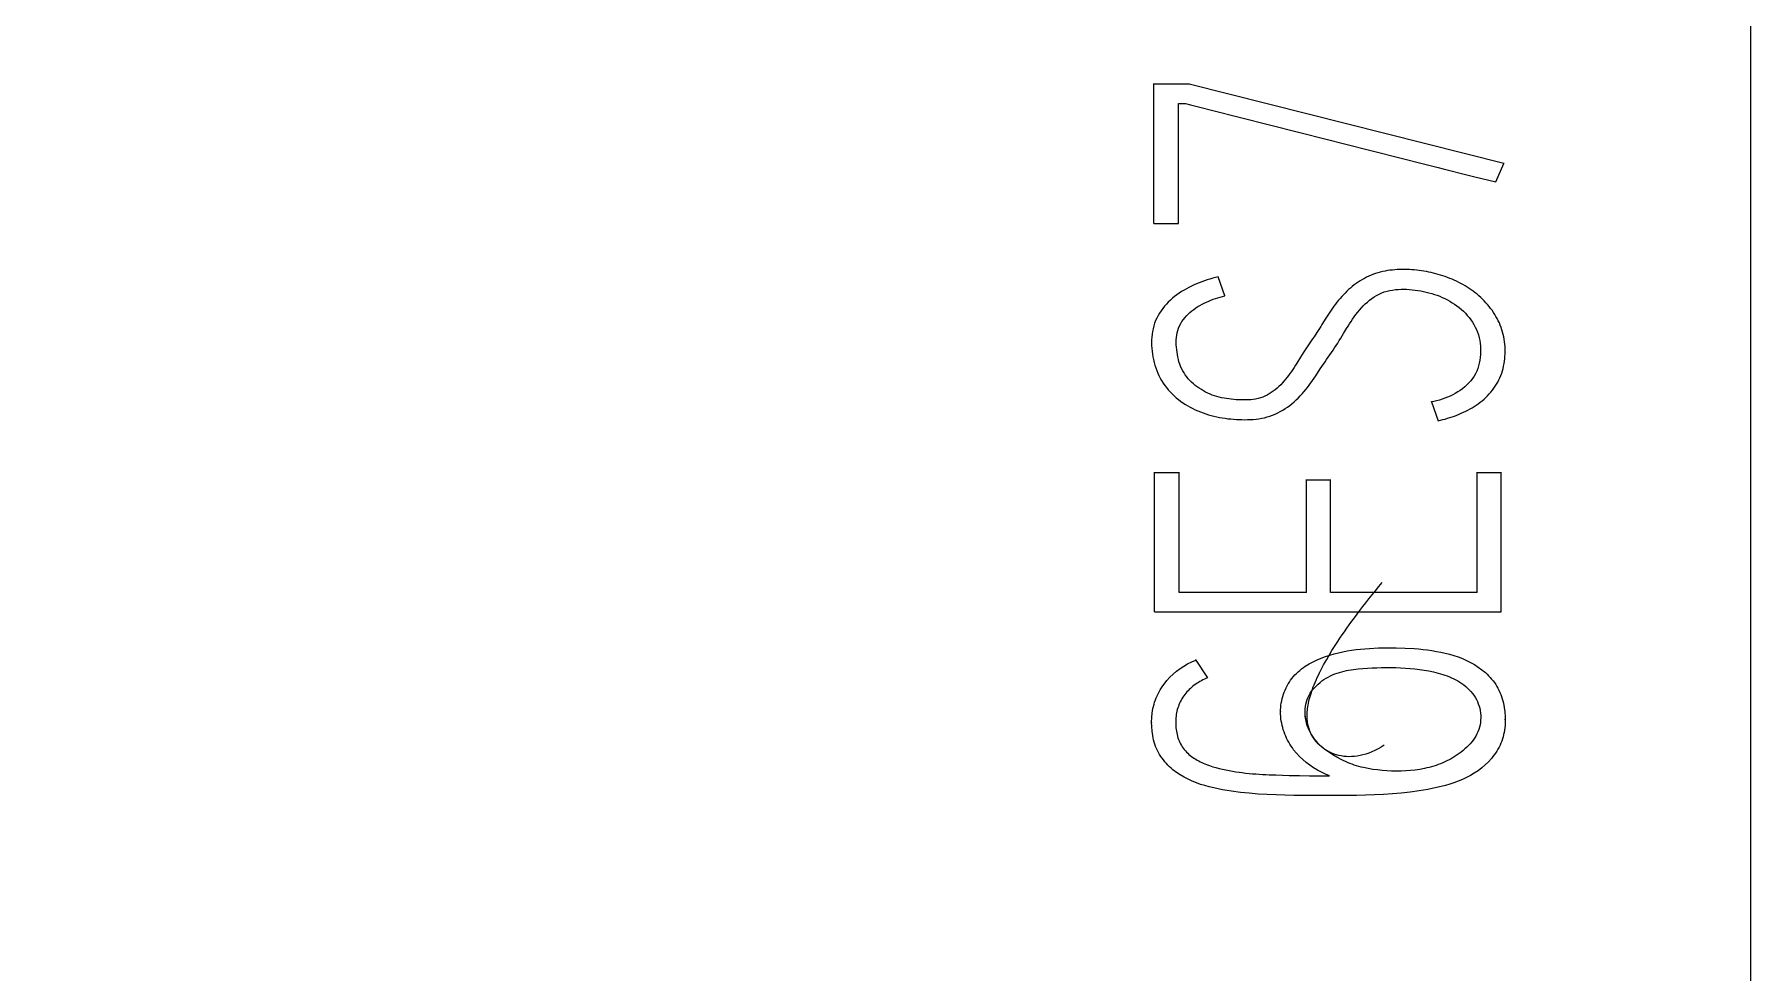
# Model space of a CAD drawing. Header units: millimetres. Extents: x 42356 to 50646, y 31507 to 39566.
# Drawn here: x 47878.12 to 47885.03, y 38436.49 to 38440.27 of the extents above; entities that cross this region are included whole.
import ezdxf

# ---------------------------------------------------------------- set-up
doc = ezdxf.new("R2010")
doc.units = ezdxf.units.MM
doc.set_wipeout_variables(frame=1)
doc.layers.add('000-PI-Oprema', color=30, linetype='Continuous', lineweight=5)

# ---------------------------------------------------------------- blocks, each defined once
blk = doc.blocks.new('6ES7193-6PA00-0AA0')
blk.add_wipeout([(47315.5808, 38480.0409), (47322.5808, 38480.0409), (47322.5808, 38362.9039), (47315.5808, 38362.9039)])
at = {"layer": '000-PI-Oprema'}
for p, q in [((47322.5808, 38362.9039), (47322.5808, 38480.0409)), ((47320.1788, 38428.7134), (47320.1788, 38429.2763)), ((47320.3206, 38429.2744), (47320.1788, 38429.2744)), ((47320.3206, 38429.2744), (47320.3206, 38429.2763)), ((47321.5866, 38428.955), (47320.3206, 38429.2744)), ((47320.2779, 38428.7134), (47320.2779, 38429.1965)), ((47320.2779, 38429.1965), (47320.305, 38429.1965)), ((47320.3684, 38429.1796), (47320.4108, 38429.1687)), ((47320.4108, 38429.1687), (47320.8771, 38429.051)), ((47320.8771, 38429.051), (47320.9407, 38429.0348)), ((47320.9407, 38429.0348), (47321.1739, 38428.9763)), ((47321.1739, 38428.9763), (47321.2587, 38428.955)), ((47321.5866, 38428.955), (47321.5866, 38428.9568)), ((47321.3435, 38428.9336), (47321.4495, 38428.9069)), ((47321.5555, 38428.8802), (47321.5866, 38428.955)), ((47320.1788, 38428.7134), (47320.2779, 38428.7134)), ((47320.4371, 38428.4984), (47320.4371, 38428.5003)), ((47320.4643, 38428.422), (47320.4371, 38428.4984)), ((47320.4643, 38428.422), (47320.4643, 38428.4239)), ((47320.1691, 38428.2366), (47320.1691, 38428.2347)), ((47320.7958, 38428.2166), (47320.7797, 38428.1919)), ((47320.8066, 38428.233), (47320.7958, 38428.2166)), ((47321.5924, 38428.1991), (47321.5924, 38428.201)), ((47320.7691, 38428.1754), (47320.7534, 38428.1505)), ((47320.7797, 38428.1919), (47320.7691, 38428.1754)), ((47320.8736, 38428.1661), (47320.893, 38428.1942)), ((47321.2953, 38427.9951), (47321.2953, 38427.9969)), ((47321.2953, 38427.9951), (47321.3225, 38427.9187)), ((47320.1808, 38427.1505), (47320.1808, 38427.7118)), ((47320.2798, 38427.7099), (47320.1808, 38427.7099)), ((47320.2798, 38427.2284), (47320.2798, 38427.7118)), ((47320.7924, 38427.2284), (47320.7924, 38427.6822)), ((47320.8895, 38427.6803), (47320.7924, 38427.6803)), ((47320.8895, 38427.2284), (47320.8895, 38427.6822)), ((47321.4798, 38427.2284), (47321.4798, 38427.7118)), ((47321.5769, 38427.7099), (47321.4798, 38427.7099)), ((47321.5769, 38427.1505), (47321.5769, 38427.7118)), ((47320.7924, 38427.2284), (47320.2798, 38427.2284)), ((47321.4798, 38427.2284), (47320.8895, 38427.2284)), ((47320.1808, 38427.1505), (47321.5769, 38427.1505)), ((47320.3478, 38426.9557), (47320.3478, 38426.9576)), ((47320.3478, 38426.9557), (47320.3944, 38426.884)), ((47320.3944, 38426.884), (47320.3944, 38426.8859)), ((47320.6884, 38426.7486), (47320.6884, 38426.7467)), ((47320.7867, 38426.7484), (47320.7867, 38426.7509)), ((47320.1691, 38426.7056), (47320.1691, 38426.7038)), ((47321.5931, 38426.7155), (47321.5931, 38426.7174)), ((47320.6963, 38426.4924), (47320.7234, 38426.4917)), ((47320.7234, 38426.4917), (47320.7639, 38426.4908)), ((47320.7639, 38426.4908), (47320.8045, 38426.4902)), ((47320.8045, 38426.4902), (47320.845, 38426.4898)), ((47320.845, 38426.4898), (47320.8856, 38426.4897))]:
    blk.add_line(p, q, dxfattribs=at)
for points in [[(47320.305, 38429.1965), (47320.3261, 38429.1906), (47320.3684, 38429.1796)], [(47321.2587, 38428.955), (47321.3223, 38428.939), (47321.3435, 38428.9336)], [(47321.4495, 38428.9069), (47321.4707, 38428.9015), (47321.5555, 38428.8802)], [(47320.4371, 38428.4984), (47320.4261, 38428.4956), (47320.4151, 38428.4926), (47320.4042, 38428.4895), (47320.3933, 38428.4861), (47320.3825, 38428.4825), (47320.3717, 38428.4787), (47320.3611, 38428.4747), (47320.3505, 38428.4704), (47320.34, 38428.4659), (47320.3297, 38428.4611), (47320.3195, 38428.4561), (47320.3095, 38428.4507), (47320.2996, 38428.4451), (47320.2899, 38428.4392), (47320.2803, 38428.4329), (47320.271, 38428.4263), (47320.262, 38428.4195), (47320.2531, 38428.4122), (47320.2446, 38428.4047), (47320.2364, 38428.3968), (47320.2285, 38428.3886), (47320.2209, 38428.3801), (47320.2138, 38428.3712), (47320.2071, 38428.362), (47320.2008, 38428.3524), (47320.1951, 38428.3426), (47320.1899, 38428.3324), (47320.1852, 38428.322), (47320.1811, 38428.3113), (47320.1777, 38428.3005), (47320.1748, 38428.2894), (47320.1726, 38428.2783), (47320.171, 38428.267), (47320.1699, 38428.2556), (47320.1692, 38428.2442), (47320.1691, 38428.2328), (47320.1694, 38428.2215), (47320.1701, 38428.2101), (47320.1712, 38428.1988), (47320.1726, 38428.1875), (47320.1745, 38428.1763), (47320.1767, 38428.1651), (47320.1793, 38428.154), (47320.1823, 38428.1431), (47320.1858, 38428.1322), (47320.1897, 38428.1215), (47320.194, 38428.111), (47320.1988, 38428.1007), (47320.2039, 38428.0905), (47320.2095, 38428.0806), (47320.2155, 38428.0709), (47320.2219, 38428.0615), (47320.2287, 38428.0524), (47320.2359, 38428.0436), (47320.2434, 38428.035), (47320.2513, 38428.0269), (47320.2596, 38428.019), (47320.2681, 38428.0115), (47320.277, 38428.0044), (47320.2861, 38427.9975), (47320.2954, 38427.991), (47320.305, 38427.9849), (47320.3148, 38427.9791), (47320.3247, 38427.9735), (47320.3349, 38427.9684), (47320.3451, 38427.9635), (47320.3556, 38427.9589), (47320.3661, 38427.9546), (47320.3767, 38427.9506), (47320.3875, 38427.9469), (47320.3984, 38427.9435), (47320.4093, 38427.9404), (47320.4203, 38427.9375), (47320.4314, 38427.935), (47320.4425, 38427.9327), (47320.4537, 38427.9307), (47320.465, 38427.9289), (47320.4763, 38427.9274), (47320.4876, 38427.9262), (47320.4989, 38427.9252), (47320.5103, 38427.9244), (47320.5216, 38427.9238), (47320.533, 38427.9235), (47320.5444, 38427.9234), (47320.5557, 38427.9235), (47320.5671, 38427.9239), (47320.5785, 38427.9247), (47320.5898, 38427.9258), (47320.6011, 38427.9272), (47320.6123, 38427.9291), (47320.6234, 38427.9314), (47320.6345, 38427.9343), (47320.6453, 38427.9377), (47320.656, 38427.9415), (47320.6665, 38427.9459), (47320.6768, 38427.9508), (47320.6869, 38427.9561), (47320.6968, 38427.9618), (47320.7064, 38427.9678), (47320.7159, 38427.9741), (47320.7251, 38427.9808), (47320.7341, 38427.9878), (47320.7428, 38427.9951), (47320.7512, 38428.0027), (47320.7594, 38428.0106), (47320.7674, 38428.0188), (47320.7751, 38428.0271), (47320.7826, 38428.0356), (47320.79, 38428.0443), (47320.7971, 38428.0531), (47320.8041, 38428.0621), (47320.8108, 38428.0713), (47320.8173, 38428.0806), (47320.8237, 38428.0901), (47320.8299, 38428.0996), (47320.8484, 38428.1283)], [(47321.3225, 38427.9187), (47321.332, 38427.921), (47321.3415, 38427.9235), (47321.351, 38427.9261), (47321.3604, 38427.9289), (47321.3698, 38427.9318), (47321.3791, 38427.9349), (47321.3884, 38427.9382), (47321.3977, 38427.9417), (47321.4068, 38427.9453), (47321.4159, 38427.9491), (47321.4248, 38427.9532), (47321.4337, 38427.9574), (47321.4425, 38427.9619), (47321.4511, 38427.9666), (47321.4596, 38427.9715), (47321.468, 38427.9767), (47321.4762, 38427.982), (47321.4843, 38427.9877), (47321.4922, 38427.9936), (47321.4999, 38427.9997), (47321.5074, 38428.0061), (47321.5146, 38428.0127), (47321.5216, 38428.0196), (47321.5284, 38428.0268), (47321.5349, 38428.0342), (47321.5411, 38428.0419), (47321.547, 38428.0498), (47321.5526, 38428.0579), (47321.5578, 38428.0662), (47321.5627, 38428.0748), (47321.5672, 38428.0835), (47321.5713, 38428.0925), (47321.5751, 38428.1016), (47321.5785, 38428.1108), (47321.5815, 38428.1202), (47321.5841, 38428.1297), (47321.5863, 38428.1393), (47321.5882, 38428.1489), (47321.5897, 38428.1587), (47321.5909, 38428.1684), (47321.5917, 38428.1782), (47321.5922, 38428.1881), (47321.5924, 38428.1979), (47321.5923, 38428.2077), (47321.5919, 38428.2176), (47321.5911, 38428.2274), (47321.5901, 38428.2371), (47321.5887, 38428.2469), (47321.5869, 38428.2565), (47321.5849, 38428.2662), (47321.5824, 38428.2757), (47321.5796, 38428.2851), (47321.5765, 38428.2944), (47321.5729, 38428.3036), (47321.569, 38428.3126), (47321.5648, 38428.3215), (47321.5603, 38428.3302), (47321.5555, 38428.3388), (47321.5504, 38428.3472), (47321.5451, 38428.3555), (47321.5395, 38428.3636), (47321.5336, 38428.3715), (47321.5276, 38428.3792), (47321.5213, 38428.3868), (47321.5149, 38428.3942), (47321.5082, 38428.4014), (47321.5013, 38428.4084), (47321.4942, 38428.4152), (47321.4869, 38428.4218), (47321.4794, 38428.4281), (47321.4717, 38428.4343), (47321.4639, 38428.4403), (47321.456, 38428.446), (47321.4478, 38428.4515), (47321.4396, 38428.4569), (47321.4312, 38428.462), (47321.4227, 38428.4669), (47321.4141, 38428.4717), (47321.4054, 38428.4762), (47321.3965, 38428.4805), (47321.3876, 38428.4846), (47321.3786, 38428.4886), (47321.3695, 38428.4923), (47321.3604, 38428.4958), (47321.3511, 38428.4992), (47321.3418, 38428.5023), (47321.3325, 38428.5053), (47321.323, 38428.5081), (47321.3136, 38428.5107), (47321.3041, 38428.5132), (47321.2945, 38428.5154), (47321.2849, 38428.5175), (47321.2753, 38428.5194), (47321.2656, 38428.5211), (47321.2559, 38428.5227), (47321.2461, 38428.524), (47321.2364, 38428.5251), (47321.2266, 38428.5261), (47321.2168, 38428.5268), (47321.207, 38428.5274), (47321.1972, 38428.5278), (47321.1873, 38428.528), (47321.1775, 38428.528), (47321.1677, 38428.5278), (47321.1579, 38428.5273), (47321.1481, 38428.5267), (47321.1383, 38428.5258), (47321.1285, 38428.5247), (47321.1188, 38428.5234), (47321.1091, 38428.5217), (47321.0995, 38428.5197), (47321.0899, 38428.5175), (47321.0804, 38428.5149), (47321.0711, 38428.5119), (47321.0618, 38428.5086), (47321.0527, 38428.5049), (47321.0437, 38428.501), (47321.0348, 38428.4967), (47321.0261, 38428.4921), (47321.0176, 38428.4873), (47321.0092, 38428.4822), (47321.0009, 38428.4769), (47320.9928, 38428.4713), (47320.9848, 38428.4656), (47320.977, 38428.4596), (47320.9695, 38428.4533), (47320.9621, 38428.4468), (47320.9549, 38428.4401), (47320.948, 38428.4331), (47320.9412, 38428.4261), (47320.9345, 38428.4188), (47320.928, 38428.4114), (47320.9217, 38428.4039), (47320.9155, 38428.3963), (47320.9094, 38428.3886), (47320.9034, 38428.3808), (47320.8977, 38428.3729), (47320.892, 38428.3648), (47320.8865, 38428.3567), (47320.8812, 38428.3485), (47320.8759, 38428.3402), (47320.8707, 38428.3319)], [(47320.4705, 38428.0081), (47320.4608, 38428.0097), (47320.4512, 38428.0116), (47320.4416, 38428.0138), (47320.4321, 38428.0164), (47320.4227, 38428.0193), (47320.4134, 38428.0226), (47320.4043, 38428.0262), (47320.3953, 38428.0302), (47320.3865, 38428.0346), (47320.3779, 38428.0393), (47320.3694, 38428.0443), (47320.3612, 38428.0496), (47320.3531, 38428.0552), (47320.3452, 38428.0611), (47320.3376, 38428.0673), (47320.3303, 38428.0739), (47320.3234, 38428.0809), (47320.3169, 38428.0883), (47320.3107, 38428.0959), (47320.3049, 38428.1039), (47320.2996, 38428.1121), (47320.2946, 38428.1206), (47320.29, 38428.1293), (47320.2859, 38428.1382), (47320.2824, 38428.1474), (47320.2794, 38428.1568), (47320.277, 38428.1663), (47320.275, 38428.1759), (47320.2732, 38428.1856), (47320.2718, 38428.1953), (47320.2705, 38428.205), (47320.2694, 38428.2148), (47320.2686, 38428.2246), (47320.2682, 38428.2344), (47320.2682, 38428.2442), (47320.2689, 38428.254), (47320.2701, 38428.2638), (47320.2719, 38428.2734), (47320.2744, 38428.2829), (47320.2776, 38428.2922), (47320.2816, 38428.3012), (47320.2862, 38428.3099), (47320.2914, 38428.3182), (47320.2971, 38428.3262), (47320.3032, 38428.3339), (47320.3097, 38428.3414), (47320.3165, 38428.3484), (47320.3237, 38428.3551), (47320.3312, 38428.3615), (47320.339, 38428.3675), (47320.347, 38428.3731), (47320.3553, 38428.3785), (47320.3637, 38428.3835), (47320.3723, 38428.3883), (47320.381, 38428.3928), (47320.3899, 38428.397), (47320.3989, 38428.4009), (47320.408, 38428.4045), (47320.4173, 38428.4079), (47320.4265, 38428.4111), (47320.4359, 38428.4142), (47320.4453, 38428.4171), (47320.4547, 38428.4197), (47320.4643, 38428.422)], [(47320.954, 38428.2901), (47320.9598, 38428.2999), (47320.9658, 38428.3096), (47320.9719, 38428.3191), (47320.9783, 38428.3286), (47320.9849, 38428.3378), (47320.9917, 38428.3469), (47320.9987, 38428.3559), (47321.0059, 38428.3646), (47321.0135, 38428.3732), (47321.0213, 38428.3815), (47321.0294, 38428.3894), (47321.0379, 38428.397), (47321.0467, 38428.4042), (47321.0558, 38428.411), (47321.0652, 38428.4174), (47321.075, 38428.4233), (47321.085, 38428.4286), (47321.0954, 38428.4334), (47321.106, 38428.4374), (47321.1169, 38428.4407), (47321.128, 38428.4434), (47321.1392, 38428.4454), (47321.1505, 38428.4469), (47321.1618, 38428.4479), (47321.1732, 38428.4484), (47321.1845, 38428.4485), (47321.1959, 38428.4482), (47321.2073, 38428.4476), (47321.2186, 38428.4465), (47321.2299, 38428.4452), (47321.2411, 38428.4435), (47321.2524, 38428.4416), (47321.2635, 38428.4394), (47321.2746, 38428.437), (47321.2857, 38428.4343), (47321.2966, 38428.4313), (47321.3075, 38428.4279), (47321.3183, 38428.4242), (47321.3289, 38428.4201), (47321.3394, 38428.4157), (47321.3497, 38428.4109), (47321.3598, 38428.4057), (47321.3698, 38428.4002), (47321.3796, 38428.3944), (47321.3891, 38428.3882), (47321.3984, 38428.3816), (47321.4074, 38428.3747), (47321.4161, 38428.3673), (47321.4244, 38428.3596), (47321.4324, 38428.3515), (47321.4401, 38428.3431), (47321.4474, 38428.3344), (47321.4544, 38428.3253), (47321.4609, 38428.316), (47321.4669, 38428.3063), (47321.4723, 38428.2963), (47321.4772, 38428.286), (47321.4813, 38428.2754), (47321.4848, 38428.2646), (47321.4876, 38428.2535), (47321.4899, 38428.2424), (47321.4915, 38428.2311), (47321.4927, 38428.2198), (47321.4933, 38428.2085)], [(47320.8338, 38428.2738), (47320.823, 38428.2575), (47320.8175, 38428.2493), (47320.8066, 38428.233)], [(47320.8707, 38428.3319), (47320.8551, 38428.3069), (47320.8498, 38428.2986), (47320.8446, 38428.2903), (47320.8392, 38428.282), (47320.8338, 38428.2738)], [(47320.893, 38428.1942), (47320.8994, 38428.2036), (47320.9057, 38428.213), (47320.912, 38428.2225), (47320.9182, 38428.232), (47320.9244, 38428.2416), (47320.9305, 38428.2512), (47320.9364, 38428.2609), (47320.9423, 38428.2706), (47320.954, 38428.2901)], [(47321.4933, 38428.2085), (47321.4934, 38428.197), (47321.4929, 38428.1855), (47321.4919, 38428.174), (47321.4904, 38428.1626), (47321.4882, 38428.1512), (47321.4854, 38428.1401), (47321.4819, 38428.1291), (47321.4778, 38428.1185), (47321.473, 38428.1082), (47321.4674, 38428.0983), (47321.4612, 38428.0889), (47321.4543, 38428.0799), (47321.4467, 38428.0713), (47321.4387, 38428.0631), (47321.4301, 38428.0554), (47321.421, 38428.0481), (47321.4116, 38428.0413), (47321.4018, 38428.0349), (47321.3917, 38428.0289), (47321.3814, 38428.0234), (47321.3708, 38428.0183), (47321.3601, 38428.0136), (47321.3493, 38428.0094), (47321.3384, 38428.0057), (47321.3275, 38428.0023), (47321.3167, 38427.9995), (47321.3059, 38427.997), (47321.2953, 38427.9951)], [(47320.7534, 38428.1505), (47320.7481, 38428.1422), (47320.7428, 38428.1339), (47320.7374, 38428.1257), (47320.7318, 38428.1176), (47320.7261, 38428.1096), (47320.7203, 38428.1017), (47320.7143, 38428.0939), (47320.7082, 38428.0862), (47320.7019, 38428.0787), (47320.6955, 38428.0713), (47320.6888, 38428.0641), (47320.6818, 38428.0571), (47320.6746, 38428.0505), (47320.667, 38428.0442), (47320.6592, 38428.0383), (47320.6511, 38428.0326), (47320.6428, 38428.0274), (47320.6342, 38428.0226), (47320.6254, 38428.0183), (47320.6163, 38428.0145), (47320.607, 38428.0113), (47320.5976, 38428.0086), (47320.588, 38428.0065), (47320.5783, 38428.005), (47320.5685, 38428.0039), (47320.5587, 38428.0032), (47320.5489, 38428.0029), (47320.539, 38428.0028), (47320.5292, 38428.0029), (47320.5194, 38428.0033), (47320.5096, 38428.0038), (47320.4998, 38428.0046), (47320.49, 38428.0056), (47320.4802, 38428.0067), (47320.4705, 38428.0081)], [(47320.8484, 38428.1283), (47320.8546, 38428.1378), (47320.8608, 38428.1473), (47320.8672, 38428.1567), (47320.8736, 38428.1661)], [(47320.7956, 38426.7471), (47320.7961, 38426.7538), (47320.7969, 38426.7606), (47320.7979, 38426.7676), (47320.7991, 38426.7748), (47320.8005, 38426.7822), (47320.8021, 38426.7897), (47320.804, 38426.7974), (47320.806, 38426.8053), (47320.8084, 38426.8134), (47320.8109, 38426.8216), (47320.8137, 38426.8301), (47320.8167, 38426.8387), (47320.82, 38426.8476), (47320.8236, 38426.8566), (47320.8274, 38426.8659), (47320.8315, 38426.8753), (47320.8358, 38426.885), (47320.8404, 38426.8948), (47320.8453, 38426.9049), (47320.8505, 38426.9152), (47320.8559, 38426.9257), (47320.8617, 38426.9364), (47320.8677, 38426.9474), (47320.8741, 38426.9586), (47320.8807, 38426.97), (47320.8877, 38426.9817), (47320.8949, 38426.9936), (47320.9025, 38427.0057), (47320.9104, 38427.0181), (47320.9186, 38427.0307), (47320.9272, 38427.0435), (47320.9361, 38427.0567), (47320.9453, 38427.07), (47320.9548, 38427.0837), (47320.9648, 38427.0976), (47320.975, 38427.1117), (47320.9856, 38427.1261), (47320.9966, 38427.1408), (47321.0079, 38427.1558), (47321.0196, 38427.171), (47321.0317, 38427.1865), (47321.0442, 38427.2023), (47321.057, 38427.2184), (47321.0702, 38427.2348), (47321.0838, 38427.2515), (47321.0978, 38427.2684)], [(47320.8856, 38426.4897), (47320.869, 38426.4968), (47320.8528, 38426.5047), (47320.837, 38426.5132), (47320.8215, 38426.5226), (47320.8065, 38426.5327), (47320.792, 38426.5435), (47320.7781, 38426.5551), (47320.7649, 38426.5675), (47320.7525, 38426.5808), (47320.741, 38426.5948), (47320.7357, 38426.6021), (47320.7305, 38426.6096), (47320.7257, 38426.6173), (47320.7211, 38426.6251), (47320.7167, 38426.6331), (47320.7127, 38426.6412), (47320.7089, 38426.6495), (47320.7055, 38426.6579), (47320.7023, 38426.6664), (47320.6994, 38426.675), (47320.6969, 38426.6837), (47320.6947, 38426.6925), (47320.6928, 38426.7014), (47320.6912, 38426.7104), (47320.69, 38426.7194), (47320.6891, 38426.7284), (47320.6886, 38426.7375), (47320.6884, 38426.7465), (47320.6886, 38426.7556), (47320.6891, 38426.7647), (47320.69, 38426.7737), (47320.6913, 38426.7827), (47320.6929, 38426.7917), (47320.6949, 38426.8006), (47320.6973, 38426.8094), (47320.7, 38426.8181), (47320.7031, 38426.8267), (47320.7065, 38426.8352), (47320.7103, 38426.8435), (47320.7144, 38426.8516), (47320.7189, 38426.8596), (47320.7237, 38426.8673), (47320.7288, 38426.8748), (47320.7342, 38426.8821), (47320.7399, 38426.8891), (47320.7459, 38426.8958), (47320.7522, 38426.9023), (47320.7588, 38426.9085), (47320.7657, 38426.9144), (47320.7727, 38426.92), (47320.78, 38426.9255), (47320.7875, 38426.9306), (47320.8029, 38426.9402), (47320.8189, 38426.9489), (47320.8353, 38426.9568), (47320.852, 38426.9639), (47320.8689, 38426.9702), (47320.8861, 38426.9758), (47320.9035, 38426.9808), (47320.921, 38426.9852), (47320.9387, 38426.989), (47320.9564, 38426.9924), (47320.9743, 38426.9952), (47320.9922, 38426.9977), (47321.0101, 38426.9998), (47321.028, 38427.0015), (47321.046, 38427.0029), (47321.082, 38427.0047), (47321.1181, 38427.0055), (47321.1541, 38427.0053), (47321.1902, 38427.0043), (47321.2262, 38427.0022), (47321.2442, 38427.0006), (47321.2621, 38426.9987), (47321.28, 38426.9965), (47321.2978, 38426.9939), (47321.3156, 38426.9908), (47321.3334, 38426.9874), (47321.3511, 38426.9834), (47321.3686, 38426.979), (47321.386, 38426.9739), (47321.4032, 38426.9682), (47321.4201, 38426.9618), (47321.4367, 38426.9546), (47321.4529, 38426.9466), (47321.4687, 38426.9377), (47321.484, 38426.9278), (47321.4988, 38426.917), (47321.5128, 38426.9053), (47321.5195, 38426.8991), (47321.526, 38426.8927), (47321.5322, 38426.8861), (47321.5381, 38426.8793), (47321.5438, 38426.8722), (47321.5492, 38426.865), (47321.5543, 38426.8575), (47321.559, 38426.8499), (47321.5634, 38426.842), (47321.5675, 38426.834), (47321.5712, 38426.8258), (47321.5747, 38426.8174), (47321.5778, 38426.809), (47321.5806, 38426.8003), (47321.5831, 38426.7916), (47321.5854, 38426.7828), (47321.5889, 38426.7648), (47321.5914, 38426.7467), (47321.5928, 38426.7284), (47321.593, 38426.71), (47321.5921, 38426.6917), (47321.5911, 38426.6826), (47321.5899, 38426.6736), (47321.5883, 38426.6646), (47321.5864, 38426.6558), (47321.5842, 38426.647), (47321.5816, 38426.6383), (47321.5787, 38426.6297), (47321.5754, 38426.6213), (47321.5718, 38426.6131), (47321.5678, 38426.6049), (47321.5635, 38426.597), (47321.5589, 38426.5892), (47321.554, 38426.5816), (47321.5487, 38426.5741), (47321.5432, 38426.5669), (47321.5374, 38426.5598), (47321.5251, 38426.5462), (47321.5119, 38426.5335), (47321.498, 38426.5215), (47321.4833, 38426.5105), (47321.4682, 38426.5003), (47321.4525, 38426.4911), (47321.4365, 38426.4827), (47321.4201, 38426.4751), (47321.4034, 38426.4682), (47321.3864, 38426.462), (47321.3692, 38426.4564), (47321.3518, 38426.4513), (47321.3343, 38426.4467), (47321.3166, 38426.4425), (47321.2989, 38426.4387), (47321.2812, 38426.4352), (47321.2456, 38426.429), (47321.2099, 38426.424), (47321.1741, 38426.42), (47321.1383, 38426.4168), (47321.1023, 38426.4144), (47321.0664, 38426.4127), (47321.0304, 38426.4115), (47320.9943, 38426.4108), (47320.9583, 38426.4104), (47320.9222, 38426.4103), (47320.8862, 38426.4103), (47320.8501, 38426.4103), (47320.8141, 38426.4105), (47320.7781, 38426.4107), (47320.742, 38426.4112), (47320.706, 38426.4119), (47320.6701, 38426.413), (47320.6341, 38426.4145), (47320.5982, 38426.4165), (47320.5623, 38426.4194), (47320.5264, 38426.4231), (47320.4906, 38426.4278), (47320.4727, 38426.4307), (47320.4548, 38426.4338), (47320.437, 38426.4373), (47320.4191, 38426.4411), (47320.4014, 38426.4454), (47320.3838, 38426.4502), (47320.3664, 38426.4555), (47320.3493, 38426.4615), (47320.3325, 38426.4682), (47320.3161, 38426.4757), (47320.3, 38426.484), (47320.2845, 38426.4932), (47320.2694, 38426.5033), (47320.255, 38426.5145), (47320.248, 38426.5204), (47320.2413, 38426.5266), (47320.2348, 38426.533), (47320.2285, 38426.5396), (47320.2224, 38426.5464), (47320.2167, 38426.5535), (47320.2112, 38426.5607), (47320.206, 38426.5682), (47320.2012, 38426.5758), (47320.1967, 38426.5837), (47320.1926, 38426.5917), (47320.1888, 38426.5999), (47320.1854, 38426.6082), (47320.1824, 38426.6167), (47320.1797, 38426.6253), (47320.1773, 38426.6341), (47320.1753, 38426.6429), (47320.1735, 38426.6518), (47320.171, 38426.6699), (47320.1695, 38426.6881), (47320.1691, 38426.7063)], [(47320.1691, 38426.7063), (47320.1698, 38426.7245), (47320.1717, 38426.7426), (47320.1747, 38426.7605), (47320.1766, 38426.7693), (47320.1789, 38426.7781), (47320.1815, 38426.7867), (47320.1844, 38426.7953), (47320.1877, 38426.8037), (47320.1913, 38426.812), (47320.1952, 38426.8202), (47320.1994, 38426.8282), (47320.2039, 38426.8361), (47320.2088, 38426.8438), (47320.2139, 38426.8514), (47320.2192, 38426.8588), (47320.2306, 38426.873), (47320.2428, 38426.8864), (47320.2558, 38426.899), (47320.2694, 38426.9106), (47320.2836, 38426.9214), (47320.2985, 38426.9312), (47320.3141, 38426.9402), (47320.3305, 38426.9483), (47320.3478, 38426.9557)], [(47320.3944, 38426.884), (47320.3881, 38426.8814), (47320.3819, 38426.8787), (47320.3758, 38426.8758), (47320.3698, 38426.8727), (47320.3638, 38426.8695), (47320.358, 38426.866), (47320.3522, 38426.8625), (47320.3466, 38426.8587), (47320.3411, 38426.8548), (47320.3357, 38426.8507), (47320.3305, 38426.8464), (47320.3254, 38426.8419), (47320.3205, 38426.8372), (47320.3157, 38426.8324), (47320.3111, 38426.8274), (47320.3068, 38426.8222), (47320.3026, 38426.8169), (47320.2986, 38426.8114), (47320.2948, 38426.8058), (47320.2912, 38426.8001), (47320.2879, 38426.7942), (47320.2848, 38426.7882), (47320.2819, 38426.782), (47320.2792, 38426.7758), (47320.2768, 38426.7695), (47320.2746, 38426.7631), (47320.2727, 38426.7566), (47320.2711, 38426.75), (47320.2697, 38426.7434), (47320.2685, 38426.7367), (47320.2676, 38426.73), (47320.2669, 38426.7233), (47320.2665, 38426.7165), (47320.2663, 38426.7097), (47320.2662, 38426.703), (47320.2663, 38426.6962), (47320.2667, 38426.6894), (47320.2672, 38426.6827), (47320.268, 38426.6759), (47320.2689, 38426.6692), (47320.2701, 38426.6626), (47320.2716, 38426.6559), (47320.2732, 38426.6494), (47320.2751, 38426.6429), (47320.2773, 38426.6364), (47320.2798, 38426.6301), (47320.2825, 38426.6239), (47320.2856, 38426.6179), (47320.2889, 38426.612), (47320.2926, 38426.6063), (47320.2965, 38426.6007), (47320.3007, 38426.5954), (47320.3051, 38426.5902), (47320.3097, 38426.5853), (47320.3146, 38426.5806), (47320.3197, 38426.5761), (47320.3249, 38426.5718), (47320.3303, 38426.5677), (47320.3358, 38426.5637), (47320.3414, 38426.56), (47320.3472, 38426.5564), (47320.353, 38426.5529), (47320.3589, 38426.5497), (47320.3649, 38426.5466), (47320.371, 38426.5436), (47320.3772, 38426.5408), (47320.3834, 38426.5381), (47320.3897, 38426.5356), (47320.4024, 38426.5309), (47320.4152, 38426.5266), (47320.4282, 38426.5228), (47320.4413, 38426.5193), (47320.4544, 38426.5162), (47320.4676, 38426.5133), (47320.4809, 38426.5107), (47320.4942, 38426.5084), (47320.5076, 38426.5062), (47320.521, 38426.5043), (47320.5344, 38426.5025), (47320.5478, 38426.501), (47320.5613, 38426.4996), (47320.5748, 38426.4984), (47320.5882, 38426.4974), (47320.6017, 38426.4965), (47320.6152, 38426.4956), (47320.6287, 38426.4949), (47320.6423, 38426.4943), (47320.6558, 38426.4937), (47320.6693, 38426.4932), (47320.6963, 38426.4924)], [(47321.1059, 38426.6133), (47321.0932, 38426.6054), (47321.0806, 38426.5983), (47321.0682, 38426.5919), (47321.0559, 38426.5864), (47321.0437, 38426.5815), (47321.0317, 38426.5774), (47321.0199, 38426.574), (47321.0083, 38426.5712), (47320.9968, 38426.5691), (47320.9856, 38426.5677), (47320.9745, 38426.5669), (47320.9637, 38426.5667), (47320.9531, 38426.5671), (47320.9427, 38426.5681), (47320.9326, 38426.5697), (47320.9227, 38426.5718), (47320.9131, 38426.5744), (47320.9038, 38426.5776), (47320.8947, 38426.5812), (47320.886, 38426.5853), (47320.8775, 38426.5899), (47320.8694, 38426.5949), (47320.8615, 38426.6003), (47320.854, 38426.6062), (47320.8469, 38426.6124), (47320.8401, 38426.619), (47320.8336, 38426.626), (47320.8275, 38426.6333), (47320.8218, 38426.6409), (47320.8165, 38426.6488), (47320.8116, 38426.657), (47320.8071, 38426.6655), (47320.803, 38426.6742), (47320.7993, 38426.6832), (47320.796, 38426.6924), (47320.7932, 38426.7018), (47320.7909, 38426.7113), (47320.789, 38426.721), (47320.7877, 38426.7307), (47320.7869, 38426.7405), (47320.7867, 38426.7503), (47320.7871, 38426.76), (47320.7881, 38426.7695), (47320.7898, 38426.7789), (47320.7921, 38426.7882), (47320.7952, 38426.7971), (47320.7988, 38426.8058), (47320.8031, 38426.8143), (47320.808, 38426.8225), (47320.8134, 38426.8304), (47320.8193, 38426.838), (47320.8256, 38426.8454), (47320.8324, 38426.8524), (47320.8396, 38426.8591), (47320.8471, 38426.8654), (47320.855, 38426.8715), (47320.8631, 38426.8772), (47320.8715, 38426.8825), (47320.8801, 38426.8874), (47320.8889, 38426.892), (47320.8979, 38426.8962), (47320.9069, 38426.9), (47320.916, 38426.9034), (47320.9252, 38426.9063), (47320.9345, 38426.909), (47320.9437, 38426.9113), (47320.9531, 38426.9133), (47320.9624, 38426.915), (47320.9719, 38426.9165), (47320.9813, 38426.9178), (47321.0002, 38426.9199), (47321.0192, 38426.9215), (47321.0382, 38426.9228), (47321.0573, 38426.9239), (47321.0763, 38426.9247), (47321.0953, 38426.9253), (47321.1144, 38426.9256), (47321.1335, 38426.9256), (47321.1525, 38426.9253), (47321.1716, 38426.9247), (47321.1907, 38426.9237), (47321.2097, 38426.9224), (47321.2288, 38426.9206), (47321.2478, 38426.9184), (47321.2667, 38426.9156), (47321.2855, 38426.9123), (47321.3041, 38426.9083), (47321.3226, 38426.9036), (47321.3409, 38426.8981), (47321.3499, 38426.895), (47321.3589, 38426.8918), (47321.3678, 38426.8883), (47321.3766, 38426.8846), (47321.3853, 38426.8806), (47321.3938, 38426.8762), (47321.4023, 38426.8716), (47321.4105, 38426.8666), (47321.4185, 38426.8612), (47321.4263, 38426.8554), (47321.4339, 38426.8493), (47321.4411, 38426.8429), (47321.448, 38426.8361), (47321.4545, 38426.829), (47321.4607, 38426.8215), (47321.4664, 38426.8138), (47321.4717, 38426.8058), (47321.4764, 38426.7974), (47321.4807, 38426.7888), (47321.4844, 38426.78), (47321.4875, 38426.7708), (47321.49, 38426.7615), (47321.4919, 38426.7521), (47321.4933, 38426.7425), (47321.4941, 38426.7328), (47321.4943, 38426.7231), (47321.4938, 38426.7135), (47321.4928, 38426.7039), (47321.4912, 38426.6944), (47321.489, 38426.685), (47321.4862, 38426.6759), (47321.4828, 38426.6669), (47321.4788, 38426.6582), (47321.4742, 38426.6498), (47321.4692, 38426.6416), (47321.4637, 38426.6337), (47321.4577, 38426.626), (47321.4514, 38426.6186), (47321.4447, 38426.6115), (47321.4377, 38426.6045), (47321.4305, 38426.5979), (47321.423, 38426.5915), (47321.4154, 38426.5854), (47321.4076, 38426.5796), (47321.3997, 38426.574), (47321.3916, 38426.5686), (47321.3834, 38426.5636), (47321.3751, 38426.5587), (47321.3667, 38426.5542), (47321.3582, 38426.5498), (47321.3496, 38426.5458), (47321.3409, 38426.5419), (47321.3321, 38426.5383), (47321.3232, 38426.5349), (47321.3142, 38426.5318), (47321.3052, 38426.5289), (47321.2961, 38426.5262), (47321.2869, 38426.5237), (47321.2776, 38426.5214), (47321.2683, 38426.5194), (47321.2496, 38426.5158), (47321.2306, 38426.5131), (47321.2116, 38426.511), (47321.1925, 38426.5096), (47321.1733, 38426.5088), (47321.1541, 38426.5086), (47321.135, 38426.509), (47321.116, 38426.5098), (47321.097, 38426.5113), (47321.078, 38426.5133), (47321.0591, 38426.5158), (47321.0403, 38426.5191), (47321.0216, 38426.523), (47321.0123, 38426.5252), (47321.0031, 38426.5277), (47320.9939, 38426.5304), (47320.9849, 38426.5333), (47320.9759, 38426.5365), (47320.967, 38426.5399), (47320.9582, 38426.5435), (47320.9495, 38426.5474), (47320.9409, 38426.5514), (47320.9324, 38426.5557), (47320.9155, 38426.5647), (47320.8989, 38426.5744), (47320.8826, 38426.5846), (47320.8747, 38426.59), (47320.8669, 38426.5957), (47320.8594, 38426.6015), (47320.8521, 38426.6076), (47320.8451, 38426.614), (47320.8384, 38426.6208), (47320.832, 38426.6278), (47320.826, 38426.6352), (47320.8205, 38426.643), (47320.8154, 38426.6512), (47320.8108, 38426.6598), (47320.8067, 38426.6689), (47320.8031, 38426.6785), (47320.8002, 38426.6885), (47320.799, 38426.6937), (47320.7979, 38426.6991), (47320.797, 38426.7046), (47320.7962, 38426.7102), (47320.7957, 38426.716), (47320.7953, 38426.7219), (47320.7951, 38426.7279), (47320.7951, 38426.7342), (47320.7952, 38426.7405), (47320.7956, 38426.7471)], [(47320.8356, 38426.6256), (47320.834, 38426.6274), (47320.8324, 38426.6292), (47320.8309, 38426.631), (47320.8293, 38426.6329), (47320.8278, 38426.6347), (47320.8263, 38426.6366), (47320.8249, 38426.6386), (47320.8234, 38426.6405), (47320.822, 38426.6425), (47320.8206, 38426.6444), (47320.8193, 38426.6464), (47320.8179, 38426.6484), (47320.8166, 38426.6505), (47320.8153, 38426.6525), (47320.8141, 38426.6546), (47320.8128, 38426.6567), (47320.8116, 38426.6588), (47320.8104, 38426.6609), (47320.8093, 38426.6631), (47320.8082, 38426.6652), (47320.8071, 38426.6674), (47320.806, 38426.6696), (47320.8049, 38426.6718), (47320.8039, 38426.674), (47320.8029, 38426.6762), (47320.8019, 38426.6785), (47320.801, 38426.6807), (47320.8001, 38426.683), (47320.7992, 38426.6853), (47320.7983, 38426.6876), (47320.7975, 38426.69), (47320.7967, 38426.6923), (47320.7959, 38426.6946), (47320.7952, 38426.697), (47320.7944, 38426.6994), (47320.7938, 38426.7018), (47320.7931, 38426.7042), (47320.7925, 38426.7066), (47320.7919, 38426.709), (47320.7913, 38426.7114), (47320.7908, 38426.7138), (47320.7902, 38426.7163), (47320.7898, 38426.7187), (47320.7893, 38426.7212), (47320.7889, 38426.7237), (47320.7885, 38426.7261), (47320.7882, 38426.7286), (47320.7879, 38426.7311), (47320.7876, 38426.7335), (47320.7874, 38426.736), (47320.7872, 38426.7385), (47320.787, 38426.741), (47320.7869, 38426.7434), (47320.7868, 38426.7459)]]:
    blk.add_lwpolyline(points, dxfattribs=at)

msp = doc.modelspace()

# ---------------------------------------------------------------- block references
at = {"layer": '000-PI-Oprema'}
msp.add_blockref('6ES7193-6PA00-0AA0', (562.4451, 10.7976), dxfattribs=at)

doc.saveas('drawing.dxf')
